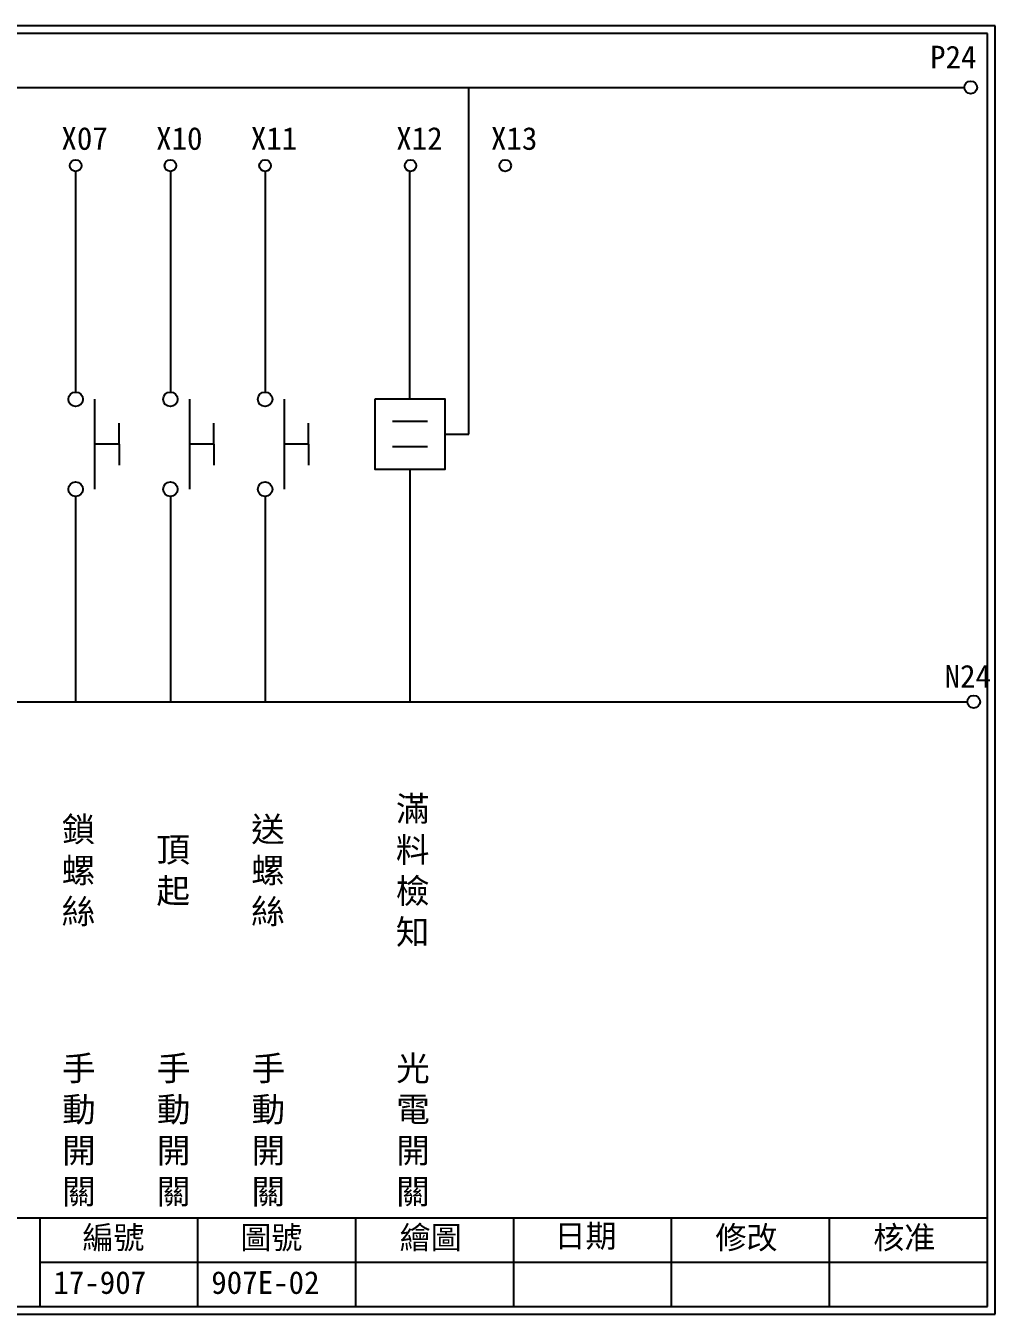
# Model space of a CAD drawing. Extents: x 325 to 612, y 3 to 207.
# Drawn here: x 458.8 to 612.3, y 3 to 207 of the extents above; entities that cross this region are included whole.
import ezdxf

# ---------------------------------------------------------------- set-up
doc = ezdxf.new("R2010")
doc.units = 0
doc.layers.get('0').update_dxf_attribs({"linetype": 'CONTINUOUS'})
doc.layers.add('圖框層', color=7, linetype='CONTINUOUS')
doc.layers.add('標尺寸層', color=3, linetype='CONTINUOUS')
doc.styles.add('CNS', font='romanc.shx', dxfattribs={"bigfont": 'chineset.shx'})
doc.styles.add('STSL', font='kaiu.ttf')

msp = doc.modelspace()

# ---------------------------------------------------------------- linework, layer by layer
for p, q in [((528.99, 142.32), (528.99, 197.23)), ((519.62, 147.9), (519.62, 183.92)), ((473.58, 140.73), (473.58, 144.04)), ((488.58, 140.73), (488.58, 144.04)), ((503.58, 140.73), (503.58, 144.04)), ((525.14, 142.32), (528.99, 142.32)), ((473.58, 140.73), (473.58, 137.42)), ((488.58, 140.73), (488.58, 137.42)), ((503.58, 140.73), (503.58, 137.42)), ((519.62, 136.74), (519.62, 99.96))]:
    msp.add_line(p, q)
msp.add_lwpolyline([(514.11, 147.9), (525.14, 147.9), (525.14, 136.74), (514.11, 136.74)], close=True)
for centre in [(608.44, 197.22), (608.92, 99.96)]:
    msp.add_circle(centre, 1)
at = {"layer": '圖框層', "color": 7}
for p, q in [((612.32, 206.97), (325.32, 206.97)), ((612.32, 3), (612.32, 206.97)), ((611.07, 205.72), (326.57, 205.72)), ((611.07, 4.25), (611.07, 205.72)), ((326.57, 18.25), (611.07, 18.25)), ((461.07, 4.25), (461.07, 18.25)), ((486.07, 4.25), (486.07, 18.25)), ((511.07, 4.25), (511.07, 18.25)), ((536.07, 4.25), (536.07, 18.25)), ((561.07, 4.25), (561.07, 18.25)), ((586.07, 4.25), (586.07, 18.25)), ((461.07, 11.25), (611.07, 11.25)), ((326.57, 4.25), (611.07, 4.25)), ((325.32, 3), (612.32, 3))]:
    msp.add_line(p, q, dxfattribs=at)
at = {"layer": '標尺寸層', "color": 7}
for p, q in [((329.84, 197.22), (607.44, 197.22)), ((466.71, 183.91), (466.71, 148.99)), ((481.71, 183.91), (481.71, 148.99)), ((496.71, 183.91), (496.71, 148.99)), ((469.71, 147.84), (469.71, 133.61)), ((484.71, 147.84), (484.71, 133.61)), ((499.71, 147.84), (499.71, 133.61)), ((516.86, 144.35), (522.43, 144.35)), ((473.58, 140.73), (469.71, 140.73)), ((488.58, 140.73), (484.71, 140.73)), ((503.58, 140.73), (499.71, 140.73)), ((516.86, 140.38), (522.43, 140.38)), ((466.71, 132.46), (466.71, 99.96)), ((481.71, 132.46), (481.71, 99.96)), ((496.71, 132.46), (496.71, 99.96)), ((330.05, 99.96), (607.92, 99.96))]:
    msp.add_line(p, q, dxfattribs=at)
for centre, radius in [((466.71, 184.83), 0.92), ((481.71, 184.83), 0.92), ((496.71, 184.83), 0.92), ((519.73, 184.83), 0.92), ((534.73, 184.83), 0.92), ((466.71, 147.84), 1.15), ((481.71, 147.84), 1.15), ((496.71, 147.84), 1.15), ((466.71, 133.61), 1.15), ((481.71, 133.61), 1.15), ((496.71, 133.61), 1.15)]:
    msp.add_circle(centre, radius, dxfattribs=at)

# ---------------------------------------------------------------- texts
at = {"layer": '圖框層', "color": 4, "style": 'STSL'}
for s, p in [('P24', (602, 200.22)), ('X07', (464.45, 187.33)), ('X10', (479.45, 187.33)), ('X11', (494.45, 187.33)), ('X12', (517.47, 187.33)), ('X13', (532.47, 187.33)), ('N24', (604.3, 102.2)), ('編號', (467.78, 13.34)), ('圖號', (492.78, 13.34)), ('繪圖', (518.01, 13.34)), ('日期', (542.54, 13.59)), ('修改', (568.01, 13.34)), ('核准', (593.01, 13.34)), ('17-907', (463.18, 6.22)), ('907E-02', (488.18, 6.22))]:
    msp.add_text(s, height=3.6, dxfattribs=at).set_placement(p)
at = {"layer": '標尺寸層', "color": 7, "char_height": 3.9, "width": 4.9608, "attachment_point": 5, "style": 'CNS'}
for s, insert in [('{\\fDFKai-SB|b0|i0|c136|p65;滿料檢知}', (520.07, 73.06)), ('{\\fDFKai-SB|b0|i0|c136|p65;鎖螺絲}', (467.16, 73.06)), ('{\\fDFKai-SB|b0|i0|c136|p65;送螺絲}', (497.16, 73.06)), ('{\\fDFKai-SB|b0|i0|c136|p65;頂起}', (482.16, 73.06)), ('{\\fDFKai-SB|b0|i0|c136|p65;手動開關}', (467.22, 31.96)), ('{\\fDFKai-SB|b0|i0|c136|p65;手動開關}', (482.22, 31.96)), ('{\\fDFKai-SB|b0|i0|c136|p65;手動開關}', (497.22, 31.96)), ('{\\fDFKai-SB|b0|i0|c136|p65;光電開關}', (520.13, 31.96))]:
    msp.add_mtext(s, dxfattribs=dict(at, insert=insert))

doc.saveas('drawing.dxf')
